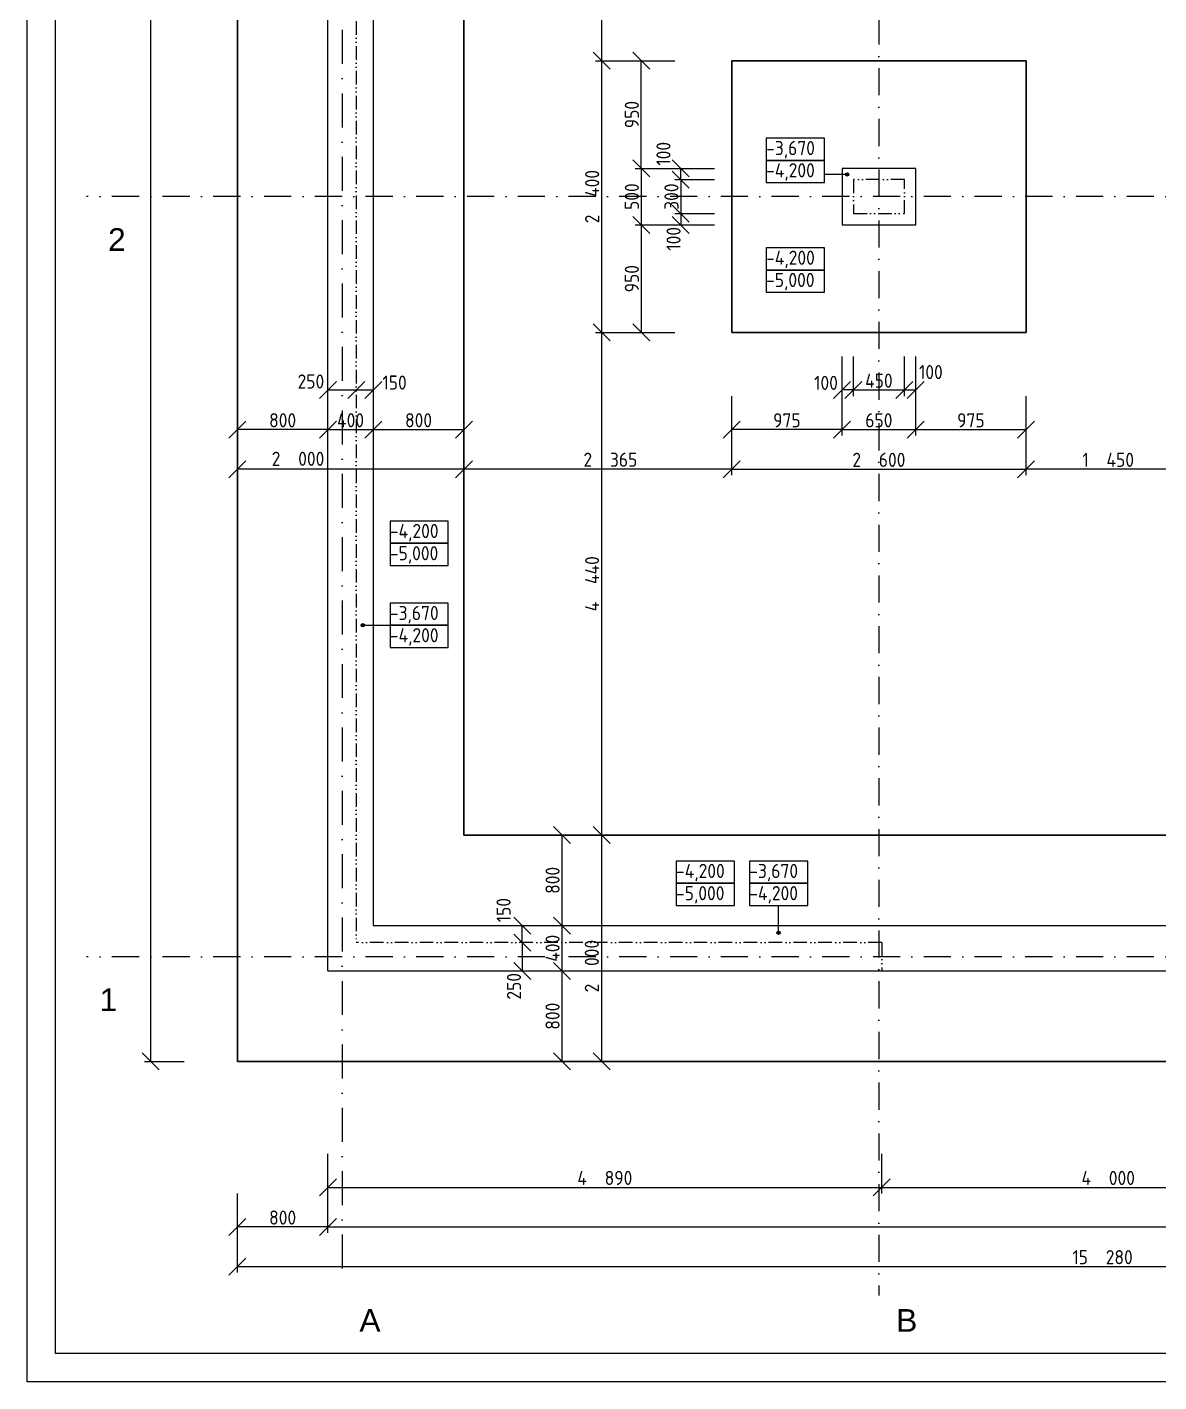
# Model space of a CAD drawing. Extents: x 4511820 to 5180432, y -1526536 to -944957.
# Drawn here: x 4977915 to 4987908, y -1502899 to -1490930 of the extents above; entities that cross this region are included whole.
import ezdxf

# ---------------------------------------------------------------- set-up
doc = ezdxf.new("R2010")
doc.units = 0
doc.header["$MEASUREMENT"] = 0
doc.linetypes.add('ACAD_ISO12W100', pattern=[22, 12, -3, 0.5, -3, 0.5, -3])
doc.linetypes.add('BODKOCIARKOVANA_3', pattern=[5.6, 3, -1.3, 0, -1.3])
doc.layers.get('0').update_dxf_attribs({"linetype": 'CONTINUOUS'})
doc.layers.get('Defpoints').update_dxf_attribs({"color": 61, "linetype": 'CONTINUOUS'})
for name, color, linetype in [('KÓTY', 4, 'CONTINUOUS'), ('MÚRY', 1, 'CONTINUOUS'), ('osi', 253, 'CONTINUOUS'), ('TENKÁ', 7, 'CONTINUOUS')]:
    doc.layers.add(name, color=color, linetype=linetype)
doc.styles.add('styl1', font='arial.ttf')
doc.styles.add('STYLE1', font='isocp.shx')
doc.dimstyles.new('STANDARD-50', dxfattribs={"dimtxt": 125, "dimasz": 150, "dimexe": 10, "dimexo": 200, "dimgap": 20, "dimtad": 1, "dimdsep": 46, "dimlunit": 6, "dimtxsty": 'STYLE1', "dimblk1": 'OBLIQUE', "dimblk2": 'OBLIQUE', "dimsah": 1, "dimcen": 2.5, "dimse1": 1, "dimse2": 1, "dimadec": 0, "dimazin": 0, "dimtfac": 1, "dimtmove": 1, "dimatfit": 3, "dimldrblk": 'OBLIQUE', "dimfxl": 1, "dimtolj": 1, "dimtzin": 0, "dimarcsym": 0})

# ---------------------------------------------------------------- blocks, each defined once
blk = doc.blocks.new('_OBLIQUE')
at = {"color": 0, "linetype": 'ByBlock'}
blk.add_line((-0.5, -0.5), (0.5, 0.5), dxfattribs=at)
blk = doc.blocks.new('*D42827')
at = {"layer": 'Defpoints', "color": 0}
for p in [(4981356, -1466458), (4979005, -1500068), (4980556, -1500068)]:
    blk.add_point(p, dxfattribs=at)
at = {"layer": 'KÓTY', "color": 0, "lineweight": -2}
blk.add_line((4979005, -1466458), (4979005, -1500068), dxfattribs=at)
at = {"layer": 'KÓTY', "color": 0, "linetype": 'ByBlock', "lineweight": -2, "xscale": 150, "yscale": 150, "zscale": 150}
for p, rotation in [((4979005, -1466458), 90), ((4979005, -1500068), 270)]:
    blk.add_blockref('_OBLIQUE', p, dxfattribs=dict(at, rotation=rotation))
at = {"layer": 'KÓTY', "color": 0, "insert": (4978922, -1483263), "char_height": 125, "attachment_point": 5, "rotation": 90, "style": 'STYLE1'}
blk.add_mtext('\\A1;33ﾠ610', dxfattribs=at)
blk = doc.blocks.new('*D42832')
at = {"layer": 'Defpoints', "color": 0}
for p in [(4979771, -1499718), (4980571, -1499718), (4979771, -1501529.5)]:
    blk.add_point(p, dxfattribs=at)
at = {"layer": 'KÓTY', "color": 0, "lineweight": -2}
blk.add_line((4980571, -1501529.5), (4979771, -1501529.5), dxfattribs=at)
at = {"layer": 'KÓTY', "color": 0, "linetype": 'ByBlock', "lineweight": -2, "xscale": 150, "yscale": 150, "zscale": 150, "rotation": 180}
blk.add_blockref('_OBLIQUE', (4979771, -1501529.5), dxfattribs=at)
at = {"layer": 'KÓTY', "color": 0, "linetype": 'ByBlock', "lineweight": -2, "xscale": 150, "yscale": 150, "zscale": 150}
blk.add_blockref('_OBLIQUE', (4980571, -1501529.5), dxfattribs=at)
at = {"layer": 'KÓTY', "color": 0, "insert": (4980171, -1501447), "char_height": 125, "attachment_point": 5, "style": 'STYLE1'}
blk.add_mtext('\\A1;800', dxfattribs=at)
blk = doc.blocks.new('*D42834')
at = {"layer": 'Defpoints', "color": 0}
for p in [(4979771, -1500418), (4995051, -1500418), (4995051, -1501880)]:
    blk.add_point(p, dxfattribs=at)
at = {"layer": 'KÓTY', "color": 0, "lineweight": -2}
blk.add_line((4979771, -1501880), (4995051, -1501880), dxfattribs=at)
at = {"layer": 'KÓTY', "color": 0, "linetype": 'ByBlock', "lineweight": -2, "xscale": 150, "yscale": 150, "zscale": 150, "rotation": 180}
blk.add_blockref('_OBLIQUE', (4979771, -1501880), dxfattribs=at)
at = {"layer": 'KÓTY', "color": 0, "linetype": 'ByBlock', "lineweight": -2, "xscale": 150, "yscale": 150, "zscale": 150}
blk.add_blockref('_OBLIQUE', (4995051, -1501880), dxfattribs=at)
at = {"layer": 'KÓTY', "color": 0, "insert": (4987411, -1501797), "char_height": 125, "attachment_point": 5, "style": 'STYLE1'}
blk.add_mtext('\\A1;15ﾠ280', dxfattribs=at)
blk = doc.blocks.new('*D42918')
at = {"layer": 'Defpoints', "color": 0}
for p in [(4984136, -1487018), (4982987, -1491228), (4984136, -1491228)]:
    blk.add_point(p, dxfattribs=at)
at = {"layer": 'KÓTY', "color": 0, "lineweight": -2}
blk.add_line((4982987, -1487018), (4982987, -1491228), dxfattribs=at)
at = {"layer": 'KÓTY', "color": 0, "linetype": 'ByBlock', "lineweight": -2, "xscale": 150, "yscale": 150, "zscale": 150}
for p, rotation in [((4982987, -1487018), 90), ((4982987, -1491228), 270)]:
    blk.add_blockref('_OBLIQUE', p, dxfattribs=dict(at, rotation=rotation))
at = {"layer": 'KÓTY', "color": 0, "insert": (4982904, -1489123), "char_height": 125, "attachment_point": 5, "rotation": 90, "style": 'STYLE1'}
blk.add_mtext('\\A1;4ﾠ210', dxfattribs=at)
blk = doc.blocks.new('*D42919')
at = {"layer": 'Defpoints', "color": 0}
for p in [(4984136, -1491228), (4982987, -1493628), (4984136, -1493628)]:
    blk.add_point(p, dxfattribs=at)
at = {"layer": 'KÓTY', "color": 0, "lineweight": -2}
blk.add_line((4982987, -1491228), (4982987, -1493628), dxfattribs=at)
at = {"layer": 'KÓTY', "color": 0, "linetype": 'ByBlock', "lineweight": -2, "xscale": 150, "yscale": 150, "zscale": 150}
for p, rotation in [((4982987, -1491228), 90), ((4982987, -1493628), 270)]:
    blk.add_blockref('_OBLIQUE', p, dxfattribs=dict(at, rotation=rotation))
at = {"layer": 'KÓTY', "color": 0, "insert": (4982904, -1492428), "char_height": 125, "attachment_point": 5, "rotation": 90, "style": 'STYLE1'}
blk.add_mtext('\\A1;2ﾠ400', dxfattribs=at)
blk = doc.blocks.new('*D42920')
at = {"layer": 'Defpoints', "color": 0}
for p in [(4984136, -1493628), (4982987, -1498068), (4984136, -1498068)]:
    blk.add_point(p, dxfattribs=at)
at = {"layer": 'KÓTY', "color": 0, "lineweight": -2}
blk.add_line((4982987, -1493628), (4982987, -1498068), dxfattribs=at)
at = {"layer": 'KÓTY', "color": 0, "linetype": 'ByBlock', "lineweight": -2, "xscale": 150, "yscale": 150, "zscale": 150}
for p, rotation in [((4982987, -1493628), 90), ((4982987, -1498068), 270)]:
    blk.add_blockref('_OBLIQUE', p, dxfattribs=dict(at, rotation=rotation))
at = {"layer": 'KÓTY', "color": 0, "insert": (4982904, -1495848), "char_height": 125, "attachment_point": 5, "rotation": 90, "style": 'STYLE1'}
blk.add_mtext('\\A1;4ﾠ440', dxfattribs=at)
blk = doc.blocks.new('*D42927')
at = {"layer": 'Defpoints', "color": 0}
for p in [(4983337, -1491228), (4985111, -1491228), (4985111, -1492178)]:
    blk.add_point(p, dxfattribs=at)
at = {"layer": 'KÓTY', "color": 0, "lineweight": -2}
blk.add_line((4983337, -1492178), (4983337, -1491228), dxfattribs=at)
at = {"layer": 'KÓTY', "color": 0, "linetype": 'ByBlock', "lineweight": -2, "xscale": 150, "yscale": 150, "zscale": 150}
for p, rotation in [((4983337, -1491228), 90), ((4983337, -1492178), 270)]:
    blk.add_blockref('_OBLIQUE', p, dxfattribs=dict(at, rotation=rotation))
at = {"layer": 'KÓTY', "color": 0, "insert": (4983254.5, -1491703), "char_height": 125, "attachment_point": 5, "rotation": 90, "style": 'STYLE1'}
blk.add_mtext('\\A1;950', dxfattribs=at)
blk = doc.blocks.new('*D42928')
at = {"layer": 'Defpoints', "color": 0}
for p in [(4985111, -1492178), (4983337, -1492678), (4985111, -1492678)]:
    blk.add_point(p, dxfattribs=at)
at = {"layer": 'KÓTY', "color": 0, "lineweight": -2}
blk.add_line((4983337, -1492178), (4983337, -1492678), dxfattribs=at)
at = {"layer": 'KÓTY', "color": 0, "linetype": 'ByBlock', "lineweight": -2, "xscale": 150, "yscale": 150, "zscale": 150}
for p, rotation in [((4983337, -1492178), 90), ((4983337, -1492678), 270)]:
    blk.add_blockref('_OBLIQUE', p, dxfattribs=dict(at, rotation=rotation))
at = {"layer": 'KÓTY', "color": 0, "insert": (4983254.5, -1492428), "char_height": 125, "attachment_point": 5, "rotation": 90, "style": 'STYLE1'}
blk.add_mtext('\\A1;500', dxfattribs=at)
blk = doc.blocks.new('*D42929')
at = {"layer": 'Defpoints', "color": 0}
for p in [(4985111, -1492678), (4983337, -1493628), (4985111, -1493628)]:
    blk.add_point(p, dxfattribs=at)
at = {"layer": 'KÓTY', "color": 0, "lineweight": -2}
blk.add_line((4983337, -1492678), (4983337, -1493628), dxfattribs=at)
at = {"layer": 'KÓTY', "color": 0, "linetype": 'ByBlock', "lineweight": -2, "xscale": 150, "yscale": 150, "zscale": 150}
for p, rotation in [((4983337, -1492678), 90), ((4983337, -1493628), 270)]:
    blk.add_blockref('_OBLIQUE', p, dxfattribs=dict(at, rotation=rotation))
at = {"layer": 'KÓTY', "color": 0, "insert": (4983254.5, -1493153), "char_height": 125, "attachment_point": 5, "rotation": 90, "style": 'STYLE1'}
blk.add_mtext('\\A1;950', dxfattribs=at)
blk = doc.blocks.new('*D42930')
at = {"layer": 'Defpoints', "color": 0}
for p in [(4985661, -1492278), (4983687, -1492578), (4985661, -1492578)]:
    blk.add_point(p, dxfattribs=at)
at = {"layer": 'KÓTY', "color": 0, "lineweight": -2}
blk.add_line((4983687, -1492278), (4983687, -1492578), dxfattribs=at)
at = {"layer": 'KÓTY', "color": 0, "linetype": 'ByBlock', "lineweight": -2, "xscale": 150, "yscale": 150, "zscale": 150}
for p, rotation in [((4983687, -1492278), 90), ((4983687, -1492578), 270)]:
    blk.add_blockref('_OBLIQUE', p, dxfattribs=dict(at, rotation=rotation))
at = {"layer": 'KÓTY', "color": 0, "insert": (4983604.5, -1492428), "char_height": 125, "attachment_point": 5, "rotation": 90, "style": 'STYLE1'}
blk.add_mtext('\\A1;300', dxfattribs=at)
blk = doc.blocks.new('*D42931')
at = {"layer": 'Defpoints', "color": 0}
for p in [(4983687, -1492178), (4985211, -1492178), (4985211, -1492278)]:
    blk.add_point(p, dxfattribs=at)
at = {"layer": 'KÓTY', "color": 0, "lineweight": -2}
blk.add_line((4983687, -1492278), (4983687, -1492178), dxfattribs=at)
at = {"layer": 'KÓTY', "color": 0, "linetype": 'ByBlock', "lineweight": -2, "xscale": 150, "yscale": 150, "zscale": 150}
for p, rotation in [((4983687, -1492178), 90), ((4983687, -1492278), 270)]:
    blk.add_blockref('_OBLIQUE', p, dxfattribs=dict(at, rotation=rotation))
at = {"layer": 'KÓTY', "color": 0, "insert": (4983533.5, -1492049.5), "char_height": 125, "attachment_point": 5, "rotation": 90, "style": 'STYLE1'}
blk.add_mtext('\\A1;100', dxfattribs=at)
blk = doc.blocks.new('*D42932')
at = {"layer": 'Defpoints', "color": 0}
for p in [(4985211, -1492578), (4983687, -1492678), (4985211, -1492678)]:
    blk.add_point(p, dxfattribs=at)
at = {"layer": 'KÓTY', "color": 0, "lineweight": -2}
blk.add_line((4983687, -1492578), (4983687, -1492678), dxfattribs=at)
at = {"layer": 'KÓTY', "color": 0, "linetype": 'ByBlock', "lineweight": -2, "xscale": 150, "yscale": 150, "zscale": 150}
for p, rotation in [((4983687, -1492578), 90), ((4983687, -1492678), 270)]:
    blk.add_blockref('_OBLIQUE', p, dxfattribs=dict(at, rotation=rotation))
at = {"layer": 'KÓTY', "color": 0, "insert": (4983623, -1492800.5), "char_height": 125, "attachment_point": 5, "rotation": 90, "style": 'STYLE1'}
blk.add_mtext('\\A1;100', dxfattribs=at)
blk = doc.blocks.new('*D42933')
at = {"layer": 'Defpoints', "color": 0}
for p in [(4981771, -1498068), (4981771, -1500068), (4982987, -1500068)]:
    blk.add_point(p, dxfattribs=at)
at = {"layer": 'KÓTY', "color": 0, "lineweight": -2}
blk.add_line((4982987, -1498068), (4982987, -1500068), dxfattribs=at)
at = {"layer": 'KÓTY', "color": 0, "linetype": 'ByBlock', "lineweight": -2, "xscale": 150, "yscale": 150, "zscale": 150}
for p, rotation in [((4982987, -1498068), 90), ((4982987, -1500068), 270)]:
    blk.add_blockref('_OBLIQUE', p, dxfattribs=dict(at, rotation=rotation))
at = {"layer": 'KÓTY', "color": 0, "insert": (4982901, -1499226), "char_height": 125, "attachment_point": 5, "rotation": 90, "style": 'STYLE1'}
blk.add_mtext('\\A1;2ﾠ000', dxfattribs=at)
blk = doc.blocks.new('*D42935')
at = {"layer": 'Defpoints', "color": 0}
for p in [(4982987, -1498868), (4982637, -1499268), (4982987, -1499268)]:
    blk.add_point(p, dxfattribs=at)
at = {"layer": 'KÓTY', "color": 0, "lineweight": -2}
blk.add_line((4982637, -1498868), (4982637, -1499268), dxfattribs=at)
at = {"layer": 'KÓTY', "color": 0, "linetype": 'ByBlock', "lineweight": -2, "xscale": 150, "yscale": 150, "zscale": 150}
for p, rotation in [((4982637, -1498868), 90), ((4982637, -1499268), 270)]:
    blk.add_blockref('_OBLIQUE', p, dxfattribs=dict(at, rotation=rotation))
at = {"layer": 'KÓTY', "color": 0, "insert": (4982554.5, -1499068), "char_height": 125, "attachment_point": 5, "rotation": 90, "style": 'STYLE1'}
blk.add_mtext('\\A1;400', dxfattribs=at)
blk = doc.blocks.new('*D42937')
at = {"layer": 'Defpoints', "color": 0}
for p in [(4982617, -1499018), (4982287, -1499268), (4982617, -1499268)]:
    blk.add_point(p, dxfattribs=at)
at = {"layer": 'KÓTY', "color": 0, "lineweight": -2}
blk.add_line((4982287, -1499018), (4982287, -1499268), dxfattribs=at)
at = {"layer": 'KÓTY', "color": 0, "linetype": 'ByBlock', "lineweight": -2, "xscale": 150, "yscale": 150, "zscale": 150}
for p, rotation in [((4982287, -1499018), 90), ((4982287, -1499268), 270)]:
    blk.add_blockref('_OBLIQUE', p, dxfattribs=dict(at, rotation=rotation))
at = {"layer": 'KÓTY', "color": 0, "insert": (4982213.5, -1499404), "char_height": 125, "attachment_point": 5, "rotation": 90, "style": 'STYLE1'}
blk.add_mtext('\\A1;250', dxfattribs=at)
blk = doc.blocks.new('*D42938')
at = {"layer": 'Defpoints', "color": 0}
for p in [(4982287, -1498868), (4982287, -1498868), (4982287, -1499018)]:
    blk.add_point(p, dxfattribs=at)
at = {"layer": 'KÓTY', "color": 0, "lineweight": -2}
blk.add_line((4982287, -1499018), (4982287, -1498868), dxfattribs=at)
at = {"layer": 'KÓTY', "color": 0, "linetype": 'ByBlock', "lineweight": -2, "xscale": 150, "yscale": 150, "zscale": 150}
for p, rotation in [((4982287, -1498868), 90), ((4982287, -1499018), 270)]:
    blk.add_blockref('_OBLIQUE', p, dxfattribs=dict(at, rotation=rotation))
at = {"layer": 'KÓTY', "color": 0, "insert": (4982122, -1498731), "char_height": 125, "attachment_point": 5, "rotation": 90, "style": 'STYLE1'}
blk.add_mtext('\\A1;150', dxfattribs=at)
blk = doc.blocks.new('*D42939')
at = {"layer": 'Defpoints', "color": 0}
for p in [(4982987, -1498068), (4982637, -1498868), (4982987, -1498868)]:
    blk.add_point(p, dxfattribs=at)
at = {"layer": 'KÓTY', "color": 0, "lineweight": -2}
blk.add_line((4982637, -1498068), (4982637, -1498868), dxfattribs=at)
at = {"layer": 'KÓTY', "color": 0, "linetype": 'ByBlock', "lineweight": -2, "xscale": 150, "yscale": 150, "zscale": 150}
for p, rotation in [((4982637, -1498068), 90), ((4982637, -1498868), 270)]:
    blk.add_blockref('_OBLIQUE', p, dxfattribs=dict(at, rotation=rotation))
at = {"layer": 'KÓTY', "color": 0, "insert": (4982554.5, -1498468), "char_height": 125, "attachment_point": 5, "rotation": 90, "style": 'STYLE1'}
blk.add_mtext('\\A1;800', dxfattribs=at)
blk = doc.blocks.new('*D42940')
at = {"layer": 'Defpoints', "color": 0}
for p in [(4982637, -1499268), (4982637, -1500068), (4982637, -1500068)]:
    blk.add_point(p, dxfattribs=at)
at = {"layer": 'KÓTY', "color": 0, "lineweight": -2}
blk.add_line((4982637, -1499268), (4982637, -1500068), dxfattribs=at)
at = {"layer": 'KÓTY', "color": 0, "linetype": 'ByBlock', "lineweight": -2, "xscale": 150, "yscale": 150, "zscale": 150}
for p, rotation in [((4982637, -1499268), 90), ((4982637, -1500068), 270)]:
    blk.add_blockref('_OBLIQUE', p, dxfattribs=dict(at, rotation=rotation))
at = {"layer": 'KÓTY', "color": 0, "insert": (4982554.5, -1499668), "char_height": 125, "attachment_point": 5, "rotation": 90, "style": 'STYLE1'}
blk.add_mtext('\\A1;800', dxfattribs=at)
blk = doc.blocks.new('*D42969')
at = {"layer": 'Defpoints', "color": 0}
for p in [(4984136, -1492621.5), (4985111, -1492621.5), (4984136, -1494486)]:
    blk.add_point(p, dxfattribs=at)
at = {"layer": 'KÓTY', "color": 0, "lineweight": -2}
blk.add_line((4985111, -1494486), (4984136, -1494486), dxfattribs=at)
at = {"layer": 'KÓTY', "color": 0, "linetype": 'ByBlock', "lineweight": -2, "xscale": 150, "yscale": 150, "zscale": 150, "rotation": 180}
blk.add_blockref('_OBLIQUE', (4984136, -1494486), dxfattribs=at)
at = {"layer": 'KÓTY', "color": 0, "linetype": 'ByBlock', "lineweight": -2, "xscale": 150, "yscale": 150, "zscale": 150}
blk.add_blockref('_OBLIQUE', (4985111, -1494486), dxfattribs=at)
at = {"layer": 'KÓTY', "color": 0, "insert": (4984623.5, -1494403.5), "char_height": 125, "attachment_point": 5, "style": 'STYLE1'}
blk.add_mtext('\\A1;975', dxfattribs=at)
blk = doc.blocks.new('*D42970')
at = {"layer": 'Defpoints', "color": 0}
for p in [(4985211, -1492521.5), (4985661, -1492521.5), (4985661, -1494136)]:
    blk.add_point(p, dxfattribs=at)
at = {"layer": 'KÓTY', "color": 0, "lineweight": -2}
blk.add_line((4985211, -1494136), (4985661, -1494136), dxfattribs=at)
at = {"layer": 'KÓTY', "color": 0, "linetype": 'ByBlock', "lineweight": -2, "xscale": 150, "yscale": 150, "zscale": 150, "rotation": 180}
blk.add_blockref('_OBLIQUE', (4985211, -1494136), dxfattribs=at)
at = {"layer": 'KÓTY', "color": 0, "linetype": 'ByBlock', "lineweight": -2, "xscale": 150, "yscale": 150, "zscale": 150}
blk.add_blockref('_OBLIQUE', (4985661, -1494136), dxfattribs=at)
at = {"layer": 'KÓTY', "color": 0, "insert": (4985436, -1494053.5), "char_height": 125, "attachment_point": 5, "style": 'STYLE1'}
blk.add_mtext('\\A1;450', dxfattribs=at)
blk = doc.blocks.new('*D42971')
at = {"layer": 'Defpoints', "color": 0}
for p in [(4985111, -1492621.5), (4985761, -1492621.5), (4985761, -1494486)]:
    blk.add_point(p, dxfattribs=at)
at = {"layer": 'KÓTY', "color": 0, "lineweight": -2}
blk.add_line((4985111, -1494486), (4985761, -1494486), dxfattribs=at)
at = {"layer": 'KÓTY', "color": 0, "linetype": 'ByBlock', "lineweight": -2, "xscale": 150, "yscale": 150, "zscale": 150, "rotation": 180}
blk.add_blockref('_OBLIQUE', (4985111, -1494486), dxfattribs=at)
at = {"layer": 'KÓTY', "color": 0, "linetype": 'ByBlock', "lineweight": -2, "xscale": 150, "yscale": 150, "zscale": 150}
blk.add_blockref('_OBLIQUE', (4985761, -1494486), dxfattribs=at)
at = {"layer": 'KÓTY', "color": 0, "insert": (4985436, -1494403.5), "char_height": 125, "attachment_point": 5, "style": 'STYLE1'}
blk.add_mtext('\\A1;650', dxfattribs=at)
blk = doc.blocks.new('*D42972')
at = {"layer": 'Defpoints', "color": 0}
for p in [(4985761, -1492621.5), (4986736, -1492621.5), (4986736, -1494486)]:
    blk.add_point(p, dxfattribs=at)
at = {"layer": 'KÓTY', "color": 0, "lineweight": -2}
blk.add_line((4985761, -1494486), (4986736, -1494486), dxfattribs=at)
at = {"layer": 'KÓTY', "color": 0, "linetype": 'ByBlock', "lineweight": -2, "xscale": 150, "yscale": 150, "zscale": 150, "rotation": 180}
blk.add_blockref('_OBLIQUE', (4985761, -1494486), dxfattribs=at)
at = {"layer": 'KÓTY', "color": 0, "linetype": 'ByBlock', "lineweight": -2, "xscale": 150, "yscale": 150, "zscale": 150}
blk.add_blockref('_OBLIQUE', (4986736, -1494486), dxfattribs=at)
at = {"layer": 'KÓTY', "color": 0, "insert": (4986248.5, -1494403.5), "char_height": 125, "attachment_point": 5, "style": 'STYLE1'}
blk.add_mtext('\\A1;975', dxfattribs=at)
blk = doc.blocks.new('*D42973')
at = {"layer": 'Defpoints', "color": 0}
for p in [(4985661, -1492521.5), (4985761, -1492521.5), (4985761, -1494136)]:
    blk.add_point(p, dxfattribs=at)
at = {"layer": 'KÓTY', "color": 0, "lineweight": -2}
blk.add_line((4985661, -1494136), (4985761, -1494136), dxfattribs=at)
at = {"layer": 'KÓTY', "color": 0, "linetype": 'ByBlock', "lineweight": -2, "xscale": 150, "yscale": 150, "zscale": 150, "rotation": 180}
blk.add_blockref('_OBLIQUE', (4985661, -1494136), dxfattribs=at)
at = {"layer": 'KÓTY', "color": 0, "linetype": 'ByBlock', "lineweight": -2, "xscale": 150, "yscale": 150, "zscale": 150}
blk.add_blockref('_OBLIQUE', (4985761, -1494136), dxfattribs=at)
at = {"layer": 'KÓTY', "color": 0, "insert": (4985895, -1493978), "char_height": 125, "attachment_point": 5, "style": 'STYLE1'}
blk.add_mtext('\\A1;100', dxfattribs=at)
blk = doc.blocks.new('*D42974')
at = {"layer": 'Defpoints', "color": 0}
for p in [(4985111, -1492521.5), (4985211, -1492521.5), (4985111, -1494136)]:
    blk.add_point(p, dxfattribs=at)
at = {"layer": 'KÓTY', "color": 0, "lineweight": -2}
blk.add_line((4985211, -1494136), (4985111, -1494136), dxfattribs=at)
at = {"layer": 'KÓTY', "color": 0, "linetype": 'ByBlock', "lineweight": -2, "xscale": 150, "yscale": 150, "zscale": 150, "rotation": 180}
blk.add_blockref('_OBLIQUE', (4985111, -1494136), dxfattribs=at)
at = {"layer": 'KÓTY', "color": 0, "linetype": 'ByBlock', "lineweight": -2, "xscale": 150, "yscale": 150, "zscale": 150}
blk.add_blockref('_OBLIQUE', (4985211, -1494136), dxfattribs=at)
at = {"layer": 'KÓTY', "color": 0, "insert": (4984969, -1494073), "char_height": 125, "attachment_point": 5, "style": 'STYLE1'}
blk.add_mtext('\\A1;100', dxfattribs=at)
blk = doc.blocks.new('*D42975')
at = {"layer": 'Defpoints', "color": 0}
for p in [(4984136, -1493471), (4986736, -1493471), (4986736, -1494836)]:
    blk.add_point(p, dxfattribs=at)
at = {"layer": 'KÓTY', "color": 0, "lineweight": -2}
blk.add_line((4984136, -1494836), (4986736, -1494836), dxfattribs=at)
at = {"layer": 'KÓTY', "color": 0, "linetype": 'ByBlock', "lineweight": -2, "xscale": 150, "yscale": 150, "zscale": 150, "rotation": 180}
blk.add_blockref('_OBLIQUE', (4984136, -1494836), dxfattribs=at)
at = {"layer": 'KÓTY', "color": 0, "linetype": 'ByBlock', "lineweight": -2, "xscale": 150, "yscale": 150, "zscale": 150}
blk.add_blockref('_OBLIQUE', (4986736, -1494836), dxfattribs=at)
at = {"layer": 'KÓTY', "color": 0, "insert": (4985436, -1494753), "char_height": 125, "attachment_point": 5, "style": 'STYLE1'}
blk.add_mtext('\\A1;2ﾠ600', dxfattribs=at)
blk = doc.blocks.new('*D42976')
at = {"layer": 'Defpoints', "color": 0}
for p in [(4981771, -1493628), (4984136, -1493628), (4981771, -1494836)]:
    blk.add_point(p, dxfattribs=at)
at = {"layer": 'KÓTY', "color": 0, "lineweight": -2}
blk.add_line((4984136, -1494836), (4981771, -1494836), dxfattribs=at)
at = {"layer": 'KÓTY', "color": 0, "linetype": 'ByBlock', "lineweight": -2, "xscale": 150, "yscale": 150, "zscale": 150, "rotation": 180}
blk.add_blockref('_OBLIQUE', (4981771, -1494836), dxfattribs=at)
at = {"layer": 'KÓTY', "color": 0, "linetype": 'ByBlock', "lineweight": -2, "xscale": 150, "yscale": 150, "zscale": 150}
blk.add_blockref('_OBLIQUE', (4984136, -1494836), dxfattribs=at)
at = {"layer": 'KÓTY', "color": 0, "insert": (4983065, -1494752), "char_height": 125, "attachment_point": 5, "style": 'STYLE1'}
blk.add_mtext('\\A1;2ﾠ365', dxfattribs=at)
blk = doc.blocks.new('*D42986')
at = {"layer": 'Defpoints', "color": 0}
for p in [(4986736, -1493528), (4988186, -1493528), (4986736, -1494836)]:
    blk.add_point(p, dxfattribs=at)
at = {"layer": 'KÓTY', "color": 0, "lineweight": -2}
blk.add_line((4988186, -1494836), (4986736, -1494836), dxfattribs=at)
at = {"layer": 'KÓTY', "color": 0, "linetype": 'ByBlock', "lineweight": -2, "xscale": 150, "yscale": 150, "zscale": 150, "rotation": 180}
blk.add_blockref('_OBLIQUE', (4986736, -1494836), dxfattribs=at)
at = {"layer": 'KÓTY', "color": 0, "linetype": 'ByBlock', "lineweight": -2, "xscale": 150, "yscale": 150, "zscale": 150}
blk.add_blockref('_OBLIQUE', (4988186, -1494836), dxfattribs=at)
at = {"layer": 'KÓTY', "color": 0, "insert": (4987461, -1494753), "char_height": 125, "attachment_point": 5, "style": 'STYLE1'}
blk.add_mtext('\\A1;1ﾠ450', dxfattribs=at)
blk = doc.blocks.new('*D42987')
at = {"layer": 'Defpoints', "color": 0}
for p in [(4979771, -1492271), (4981771, -1492271), (4979771, -1494836)]:
    blk.add_point(p, dxfattribs=at)
at = {"layer": 'KÓTY', "color": 0, "lineweight": -2}
blk.add_line((4981771, -1494836), (4979771, -1494836), dxfattribs=at)
at = {"layer": 'KÓTY', "color": 0, "linetype": 'ByBlock', "lineweight": -2, "xscale": 150, "yscale": 150, "zscale": 150, "rotation": 180}
blk.add_blockref('_OBLIQUE', (4979771, -1494836), dxfattribs=at)
at = {"layer": 'KÓTY', "color": 0, "linetype": 'ByBlock', "lineweight": -2, "xscale": 150, "yscale": 150, "zscale": 150}
blk.add_blockref('_OBLIQUE', (4981771, -1494836), dxfattribs=at)
at = {"layer": 'KÓTY', "color": 0, "insert": (4980307, -1494744), "char_height": 125, "attachment_point": 5, "style": 'STYLE1'}
blk.add_mtext('\\A1;2ﾠ000', dxfattribs=at)
blk = doc.blocks.new('*D42988')
at = {"layer": 'Defpoints', "color": 0}
for p in [(4980971, -1494486), (4980571, -1494836), (4980971, -1494836)]:
    blk.add_point(p, dxfattribs=at)
at = {"layer": 'KÓTY', "color": 0, "lineweight": -2}
blk.add_line((4980571, -1494486), (4980971, -1494486), dxfattribs=at)
at = {"layer": 'KÓTY', "color": 0, "linetype": 'ByBlock', "lineweight": -2, "xscale": 150, "yscale": 150, "zscale": 150, "rotation": 180}
blk.add_blockref('_OBLIQUE', (4980571, -1494486), dxfattribs=at)
at = {"layer": 'KÓTY', "color": 0, "linetype": 'ByBlock', "lineweight": -2, "xscale": 150, "yscale": 150, "zscale": 150}
blk.add_blockref('_OBLIQUE', (4980971, -1494486), dxfattribs=at)
at = {"layer": 'KÓTY', "color": 0, "insert": (4980771, -1494403.5), "char_height": 125, "attachment_point": 5, "style": 'STYLE1'}
blk.add_mtext('\\A1;400', dxfattribs=at)
blk = doc.blocks.new('*D42989')
at = {"layer": 'Defpoints', "color": 0}
for p in [(4980971, -1494486), (4981771, -1494486), (4981771, -1494486)]:
    blk.add_point(p, dxfattribs=at)
at = {"layer": 'KÓTY', "color": 0, "lineweight": -2}
blk.add_line((4980971, -1494486), (4981771, -1494486), dxfattribs=at)
at = {"layer": 'KÓTY', "color": 0, "linetype": 'ByBlock', "lineweight": -2, "xscale": 150, "yscale": 150, "zscale": 150, "rotation": 180}
blk.add_blockref('_OBLIQUE', (4980971, -1494486), dxfattribs=at)
at = {"layer": 'KÓTY', "color": 0, "linetype": 'ByBlock', "lineweight": -2, "xscale": 150, "yscale": 150, "zscale": 150}
blk.add_blockref('_OBLIQUE', (4981771, -1494486), dxfattribs=at)
at = {"layer": 'KÓTY', "color": 0, "insert": (4981371, -1494403.5), "char_height": 125, "attachment_point": 5, "style": 'STYLE1'}
blk.add_mtext('\\A1;800', dxfattribs=at)
blk = doc.blocks.new('*D42990')
at = {"layer": 'Defpoints', "color": 0}
for p in [(4979771, -1494486), (4979771, -1494486), (4980571, -1494486)]:
    blk.add_point(p, dxfattribs=at)
at = {"layer": 'KÓTY', "color": 0, "lineweight": -2}
blk.add_line((4980571, -1494486), (4979771, -1494486), dxfattribs=at)
at = {"layer": 'KÓTY', "color": 0, "linetype": 'ByBlock', "lineweight": -2, "xscale": 150, "yscale": 150, "zscale": 150, "rotation": 180}
blk.add_blockref('_OBLIQUE', (4979771, -1494486), dxfattribs=at)
at = {"layer": 'KÓTY', "color": 0, "linetype": 'ByBlock', "lineweight": -2, "xscale": 150, "yscale": 150, "zscale": 150}
blk.add_blockref('_OBLIQUE', (4980571, -1494486), dxfattribs=at)
at = {"layer": 'KÓTY', "color": 0, "insert": (4980171, -1494403.5), "char_height": 125, "attachment_point": 5, "style": 'STYLE1'}
blk.add_mtext('\\A1;800', dxfattribs=at)
blk = doc.blocks.new('*D42991')
at = {"layer": 'Defpoints', "color": 0}
for p in [(4980821, -1494136), (4980571, -1494486), (4980821, -1494486)]:
    blk.add_point(p, dxfattribs=at)
at = {"layer": 'KÓTY', "color": 0, "lineweight": -2}
blk.add_line((4980571, -1494136), (4980821, -1494136), dxfattribs=at)
at = {"layer": 'KÓTY', "color": 0, "linetype": 'ByBlock', "lineweight": -2, "xscale": 150, "yscale": 150, "zscale": 150, "rotation": 180}
blk.add_blockref('_OBLIQUE', (4980571, -1494136), dxfattribs=at)
at = {"layer": 'KÓTY', "color": 0, "linetype": 'ByBlock', "lineweight": -2, "xscale": 150, "yscale": 150, "zscale": 150}
blk.add_blockref('_OBLIQUE', (4980821, -1494136), dxfattribs=at)
at = {"layer": 'KÓTY', "color": 0, "insert": (4980420.5, -1494061), "char_height": 125, "attachment_point": 5, "style": 'STYLE1'}
blk.add_mtext('\\A1;250', dxfattribs=at)
blk = doc.blocks.new('*D42992')
at = {"layer": 'Defpoints', "color": 0}
for p in [(4980821, -1494136), (4980971, -1494136), (4980971, -1494136)]:
    blk.add_point(p, dxfattribs=at)
at = {"layer": 'KÓTY', "color": 0, "lineweight": -2}
blk.add_line((4980821, -1494136), (4980971, -1494136), dxfattribs=at)
at = {"layer": 'KÓTY', "color": 0, "linetype": 'ByBlock', "lineweight": -2, "xscale": 150, "yscale": 150, "zscale": 150, "rotation": 180}
blk.add_blockref('_OBLIQUE', (4980821, -1494136), dxfattribs=at)
at = {"layer": 'KÓTY', "color": 0, "linetype": 'ByBlock', "lineweight": -2, "xscale": 150, "yscale": 150, "zscale": 150}
blk.add_blockref('_OBLIQUE', (4980971, -1494136), dxfattribs=at)
at = {"layer": 'KÓTY', "color": 0, "insert": (4981159, -1494070.5), "char_height": 125, "attachment_point": 5, "style": 'STYLE1'}
blk.add_mtext('\\A1;150', dxfattribs=at)
blk = doc.blocks.new('*D42999')
at = {"layer": 'Defpoints', "color": 0}
for p in [(4980571, -1499268), (4985461, -1499268), (4985461, -1501180)]:
    blk.add_point(p, dxfattribs=at)
at = {"layer": 'KÓTY', "color": 0, "lineweight": -2}
blk.add_line((4980571, -1501180), (4985461, -1501180), dxfattribs=at)
at = {"layer": 'KÓTY', "color": 0, "linetype": 'ByBlock', "lineweight": -2, "xscale": 150, "yscale": 150, "zscale": 150, "rotation": 180}
blk.add_blockref('_OBLIQUE', (4980571, -1501180), dxfattribs=at)
at = {"layer": 'KÓTY', "color": 0, "linetype": 'ByBlock', "lineweight": -2, "xscale": 150, "yscale": 150, "zscale": 150}
blk.add_blockref('_OBLIQUE', (4985461, -1501180), dxfattribs=at)
at = {"layer": 'KÓTY', "color": 0, "insert": (4983016, -1501097), "char_height": 125, "attachment_point": 5, "style": 'STYLE1'}
blk.add_mtext('\\A1;4ﾠ890', dxfattribs=at)
blk = doc.blocks.new('*D43000')
at = {"layer": 'Defpoints', "color": 0}
for p in [(4985461, -1499268), (4989461, -1499268), (4989461, -1501180)]:
    blk.add_point(p, dxfattribs=at)
at = {"layer": 'KÓTY', "color": 0, "lineweight": -2}
blk.add_line((4985461, -1501180), (4989461, -1501180), dxfattribs=at)
at = {"layer": 'KÓTY', "color": 0, "linetype": 'ByBlock', "lineweight": -2, "xscale": 150, "yscale": 150, "zscale": 150, "rotation": 180}
blk.add_blockref('_OBLIQUE', (4985461, -1501180), dxfattribs=at)
at = {"layer": 'KÓTY', "color": 0, "linetype": 'ByBlock', "lineweight": -2, "xscale": 150, "yscale": 150, "zscale": 150}
blk.add_blockref('_OBLIQUE', (4989461, -1501180), dxfattribs=at)
at = {"layer": 'KÓTY', "color": 0, "insert": (4987461, -1501097), "char_height": 125, "attachment_point": 5, "style": 'STYLE1'}
blk.add_mtext('\\A1;4ﾠ000', dxfattribs=at)
blk = doc.blocks.new('*D43572')
at = {"layer": 'Defpoints', "color": 0}
for p in [(4980571, -1498918), (5000461, -1498918), (5000461, -1501530)]:
    blk.add_point(p, dxfattribs=at)
at = {"layer": 'KÓTY', "color": 0, "lineweight": -2}
blk.add_line((4980571, -1501530), (5000461, -1501530), dxfattribs=at)
at = {"layer": 'KÓTY', "color": 0, "linetype": 'ByBlock', "lineweight": -2, "xscale": 150, "yscale": 150, "zscale": 150, "rotation": 180}
blk.add_blockref('_OBLIQUE', (4980571, -1501530), dxfattribs=at)
at = {"layer": 'KÓTY', "color": 0, "linetype": 'ByBlock', "lineweight": -2, "xscale": 150, "yscale": 150, "zscale": 150}
blk.add_blockref('_OBLIQUE', (5000461, -1501530), dxfattribs=at)
at = {"layer": 'KÓTY', "color": 0, "insert": (4990516, -1501447), "char_height": 125, "attachment_point": 5, "style": 'STYLE1'}
blk.add_mtext('\\A1;19ﾠ890', dxfattribs=at)

msp = doc.modelspace()

# ---------------------------------------------------------------- hatches: boundary and pattern name
at = {"layer": 'KÓTY', "ltscale": 0.25}
for points in [[(4985140.5, -1492232, 1), (4985170.5, -1492232, 1)], [(4980878, -1496229.75, -1), (4980878, -1496199.75, -1)], [(4984565.25, -1498931, -1), (4984535.25, -1498931, -1)]]:
    msp.add_hatch(color=256, dxfattribs=at).paths.add_polyline_path(points)

# ---------------------------------------------------------------- linework, layer by layer
at = {"layer": 'KÓTY'}
for p, q in [((4982933.597, -1491228), (4983283.597, -1491228)), ((4983283.597, -1491228), (4983633.597, -1491228)), ((4983283.597, -1492178), (4983633.597, -1492178)), ((4983633.597, -1492178), (4983983.597, -1492178)), ((4983633.597, -1492278), (4983983.597, -1492278)), ((4985155.5, -1492232), (4984956.316, -1492232)), ((4983633.597, -1492578), (4983983.597, -1492578)), ((4983283.597, -1492678), (4983633.597, -1492678)), ((4983633.597, -1492678), (4983983.597, -1492678)), ((4982933.597, -1493628), (4983283.597, -1493628)), ((4983283.597, -1493628), (4983633.597, -1493628)), ((4985111, -1494189.403), (4985111, -1493839.403)), ((4985211, -1494189.403), (4985211, -1493839.403)), ((4985661, -1494189.403), (4985661, -1493839.403)), ((4985761, -1494189.403), (4985761, -1493839.403)), ((4984136, -1494539.403), (4984136, -1494189.403)), ((4985111, -1494539.403), (4985111, -1494189.403)), ((4985761, -1494539.403), (4985761, -1494189.403)), ((4986736, -1494539.403), (4986736, -1494189.403)), ((4984136, -1494889.403), (4984136, -1494539.403)), ((4986736, -1494889.403), (4986736, -1494539.403)), ((4980863, -1496214.75), (4981119.184, -1496214.75)), ((4984550.25, -1498946), (4984550.25, -1498689.816)), ((4978951.612, -1500068), (4979301.612, -1500068)), ((4980571, -1501232.903), (4980571, -1500882.903)), ((4985461, -1501232.903), (4985461, -1500882.903)), ((4979771, -1501582.903), (4979771, -1501232.903)), ((4980571, -1501582.903), (4980571, -1501232.903)), ((4979771, -1501932.903), (4979771, -1501582.903))]:
    msp.add_line(p, q, dxfattribs=at)
at = {"layer": 'KÓTY', "ltscale": 0.25}
for centre in [(4985155.5, -1492232), (4980878, -1496214.75), (4984550.25, -1498931)]:
    msp.add_circle(centre, 15, dxfattribs=at)
at = {"layer": 'MÚRY', "linetype": 'Continuous', "lineweight": 30}
for p, q in [((4979771, -1464910.809), (4979771, -1500068)), ((4981771, -1464910.809), (4981771, -1498068)), ((4984136, -1491228), (4986736, -1491228)), ((4984136, -1493628), (4984136, -1491228)), ((4986736, -1493628), (4986736, -1491228)), ((4984136, -1493628), (4986736, -1493628)), ((4981771, -1498068), (4993051, -1498068)), ((4979771, -1500068), (4995051, -1500068))]:
    msp.add_line(p, q, dxfattribs=at)
at = {"layer": 'osi', "linetype": 'BODKOCIARKOVANA_3', "ltscale": 100}
msp.add_line((4980696, -1463510.809), (4980696, -1502135.094), dxfattribs=at)
at = {"layer": 'osi', "linetype": 'BODKOCIARKOVANA_3', "ltscale": 80}
for p, q in [((4985436, -1463510.809), (4985436, -1502135.094)), ((5043429.122, -1492428), (4978440.258, -1492428)), ((5043429.122, -1499143), (4978440.258, -1499143))]:
    msp.add_line(p, q, dxfattribs=at)
at = {"layer": 'TENKÁ', "color": 7}
for p, q in [((4977914.533, -1502898.728), (4977914.533, -1463018.96)), ((4978164.533, -1502648.728), (4978164.533, -1463268.96)), ((5054287, -1502648.728), (4978164.533, -1502648.728)), ((5054537, -1502898.728), (4977914.533, -1502898.728))]:
    msp.add_line(p, q, dxfattribs=at)
at = {"layer": 'TENKÁ'}
for p, q in [((4980971, -1464910.809), (4980971, -1498868)), ((4980571, -1499268), (4980571, -1466458)), ((4985761, -1492178), (4985111, -1492178)), ((4985111, -1492178), (4985111, -1492678)), ((4985761, -1492678), (4985761, -1492178)), ((4985111, -1492678), (4985761, -1492678)), ((4980971, -1498868), (4993851, -1498868)), ((4980571, -1499268), (5021031, -1499268))]:
    msp.add_line(p, q, dxfattribs=at)
at = {"layer": 'TENKÁ', "color": 40, "linetype": 'ACAD_ISO12W100', "ltscale": 10}
for p, q in [((4980821, -1466458), (4980821, -1499018)), ((4985461, -1499018), (4980821, -1499018)), ((4985461, -1499018), (4985461, -1499268))]:
    msp.add_line(p, q, dxfattribs=at)
at = {"layer": 'TENKÁ', "ltscale": 0.25}
for points in [[(4984956.316, -1492107.5), (4984956.316, -1491911.25), (4984441.684, -1491911.25), (4984441.684, -1492107.5)], [(4984956.316, -1492303.75), (4984956.316, -1492107.5), (4984441.684, -1492107.5), (4984441.684, -1492303.75)], [(4984956.316, -1493076.25), (4984956.316, -1492880), (4984441.684, -1492880), (4984441.684, -1493076.25)], [(4984956.316, -1493272.5), (4984956.316, -1493076.25), (4984441.684, -1493076.25), (4984441.684, -1493272.5)], [(4981633.816, -1495490.302), (4981633.816, -1495294.052), (4981119.184, -1495294.052), (4981119.184, -1495490.302)], [(4981633.816, -1495686.552), (4981633.816, -1495490.302), (4981119.184, -1495490.302), (4981119.184, -1495686.552)], [(4981633.816, -1496214.75), (4981633.816, -1496018.5), (4981119.184, -1496018.5), (4981119.184, -1496214.75)], [(4981633.816, -1496411), (4981633.816, -1496214.75), (4981119.184, -1496214.75), (4981119.184, -1496411)], [(4984160.934, -1498493.566), (4984160.934, -1498297.316), (4983646.302, -1498297.316), (4983646.302, -1498493.566)], [(4984807.566, -1498493.566), (4984807.566, -1498297.316), (4984292.934, -1498297.316), (4984292.934, -1498493.566)], [(4984160.934, -1498689.816), (4984160.934, -1498493.566), (4983646.302, -1498493.566), (4983646.302, -1498689.816)], [(4984807.566, -1498689.816), (4984807.566, -1498493.566), (4984292.934, -1498493.566), (4984292.934, -1498689.816)]]:
    msp.add_lwpolyline(points, close=True, dxfattribs=at)
at = {"layer": 'TENKÁ', "color": 40, "linetype": 'ACAD_ISO12W100', "ltscale": 10}
msp.add_lwpolyline([(4985661, -1492278), (4985211, -1492278), (4985211, -1492578), (4985661, -1492578)], close=True, dxfattribs=at)

# ---------------------------------------------------------------- texts
at = {"layer": 'TENKÁ', "ltscale": 0.25}
for s, height, style, p in [('-3,670', 125, 'STYLE1', (4984440.573, -1492061.451)), ('-4,200', 125, 'STYLE1', (4984440.573, -1492257.701)), ('2', 200, 'styl1', (4978629.562, -1492907.078)), ('-4,200', 125, 'STYLE1', (4984440.573, -1493030.201)), ('-5,000', 125, 'STYLE1', (4984440.573, -1493226.451)), ('-4,200', 125, 'STYLE1', (4981118.073, -1495444.253)), ('-5,000', 125, 'STYLE1', (4981118.073, -1495640.503)), ('-3,670', 125, 'STYLE1', (4981118.073, -1496168.701)), ('-4,200', 125, 'STYLE1', (4981118.073, -1496364.951)), ('-4,200', 125, 'STYLE1', (4983645.191, -1498447.517)), ('-3,670', 125, 'STYLE1', (4984291.823, -1498447.517)), ('-5,000', 125, 'STYLE1', (4983645.191, -1498643.767)), ('-4,200', 125, 'STYLE1', (4984291.823, -1498643.767)), ('1', 200, 'styl1', (4978555.562, -1499622.078)), ('A', 200, 'styl1', (4980849.054, -1502455.097)), ('B', 200, 'styl1', (4985589.054, -1502455.097))]:
    msp.add_text(s, height=height, dxfattribs=dict(at, style=style)).set_placement(p)

# ---------------------------------------------------------------- dimensions: what is measured, and where the dimension line sits
at = {"layer": 'KÓTY'}
dim = msp.add_linear_dim(base=(4979005.015, -1500068), p1=(4981355.515, -1466458), p2=(4980555.515, -1500068), angle=90, dimstyle='STANDARD-50', dxfattribs=at)
dim.commit()
dim.dimension.update_dxf_attribs({"geometry": '*D42827', "text_midpoint": (4978922.472, -1483263)})
for base, p1, p2, picture, middle in [((4982987, -1491228), (4984136, -1487018), (4984136, -1491228), '*D42918', (4982904.457, -1489123)), ((4982987, -1493628), (4984136, -1491228), (4984136, -1493628), '*D42919', (4982904.457, -1492428)), ((4983337, -1491228), (4985111, -1492178), (4985111, -1491228), '*D42927', (4983254.5, -1491703)), ((4983337, -1492678), (4985111, -1492178), (4985111, -1492678), '*D42928', (4983254.5, -1492428)), ((4983687, -1492578), (4985661, -1492278), (4985661, -1492578), '*D42930', (4983604.5, -1492428)), ((4983337, -1493628), (4985111, -1492678), (4985111, -1493628), '*D42929', (4983254.5, -1493153)), ((4982987, -1498068), (4984136, -1493628), (4984136, -1498068), '*D42920', (4982904.457, -1495848)), ((4982637, -1498868), (4982987, -1498068), (4982987, -1498868), '*D42939', (4982554.5, -1498468)), ((4982637, -1499268), (4982987, -1498868), (4982987, -1499268), '*D42935', (4982554.5, -1499068)), ((4982637, -1500068), (4982637, -1499268), (4982637, -1500068), '*D42940', (4982554.5, -1499668))]:
    dim = msp.add_linear_dim(base=base, p1=p1, p2=p2, angle=90, dimstyle='STANDARD-50', override={"dimtxsty": 'STYLE1', "dimldrblk": 'OBLIQUE'}, dxfattribs=at)
    dim.commit()
    dim.dimension.update_dxf_attribs({"geometry": picture, "text_midpoint": middle})
for base, p1, p2, picture, middle in [((4983687, -1492178), (4985211, -1492278), (4985211, -1492178), '*D42931', (4983616, -1492049.5)), ((4983687, -1492678), (4985211, -1492578), (4985211, -1492678), '*D42932', (4983705.5, -1492800.5)), ((4982987, -1500068), (4981771, -1498068), (4981771, -1500068), '*D42933', (4982984, -1499226)), ((4982287, -1498868), (4982287, -1499018), (4982287, -1498868), '*D42938', (4982204.5, -1498731)), ((4982287, -1499268), (4982617, -1499018), (4982617, -1499268), '*D42937', (4982296, -1499404))]:
    dim = msp.add_linear_dim(base=base, p1=p1, p2=p2, angle=90, dimstyle='STANDARD-50', override={"dimtxsty": 'STYLE1', "dimldrblk": 'OBLIQUE'}, dxfattribs=at)
    dim.commit()
    dim.dimension.update_dxf_attribs({"geometry": picture, "text_midpoint": middle, "dimtype": 160})
for base, p1, p2, picture, middle in [((4979771, -1494836), (4981771, -1492271.5), (4979771, -1492271.5), '*D42987', (4980307, -1494827)), ((4985111, -1494136), (4985211, -1492521.5), (4985111, -1492521.5), '*D42974', (4984969, -1494155.5)), ((4985761, -1494136), (4985661, -1492521.5), (4985761, -1492521.5), '*D42973', (4985895, -1494060.5)), ((4981771, -1494836), (4984136, -1493628), (4981771, -1493628), '*D42976', (4983065, -1494835)), ((4980821, -1494136), (4980571, -1494486), (4980821, -1494486), '*D42991', (4980420.5, -1494143.5)), ((4980971, -1494136), (4980821, -1494136), (4980971, -1494136), '*D42992', (4981159, -1494153))]:
    dim = msp.add_linear_dim(base=base, p1=p1, p2=p2, dimstyle='STANDARD-50', override={"dimtxsty": 'STYLE1', "dimldrblk": 'OBLIQUE'}, dxfattribs=at)
    dim.commit()
    dim.dimension.update_dxf_attribs({"geometry": picture, "text_midpoint": middle, "dimtype": 160})
for base, p1, p2, picture, middle in [((4985661, -1494136), (4985211, -1492521.5), (4985661, -1492521.5), '*D42970', (4985436, -1494053.5)), ((4984136, -1494486), (4985111, -1492621.5), (4984136, -1492621.5), '*D42969', (4984623.5, -1494403.5)), ((4985761, -1494486), (4985111, -1492621.5), (4985761, -1492621.5), '*D42971', (4985436, -1494403.5)), ((4986736, -1494486), (4985761, -1492621.5), (4986736, -1492621.5), '*D42972', (4986248.5, -1494403.5)), ((4986736, -1494836), (4984136, -1493471.5), (4986736, -1493471.5), '*D42975', (4985436, -1494753.457)), ((4986736, -1494836), (4988186, -1493528), (4986736, -1493528), '*D42986', (4987461, -1494753.457)), ((4979771, -1494486), (4980571, -1494486), (4979771, -1494486), '*D42990', (4980171, -1494403.5)), ((4980971, -1494486), (4980571, -1494836), (4980971, -1494836), '*D42988', (4980771, -1494403.5)), ((4981771, -1494486), (4980971, -1494486), (4981771, -1494486), '*D42989', (4981371, -1494403.5)), ((5000461, -1501529.5), (4980571, -1498918), (5000461, -1498918), '*D43572', (4990516, -1501446.957)), ((4985461, -1501179.5), (4980571, -1499268), (4985461, -1499268), '*D42999', (4983016, -1501096.957)), ((4989461, -1501179.5), (4985461, -1499268), (4989461, -1499268), '*D43000', (4987461, -1501096.957)), ((4979771, -1501529.5), (4980571, -1499718), (4979771, -1499718), '*D42832', (4980171, -1501447)), ((4995051, -1501879.5), (4979771, -1500418), (4995051, -1500418), '*D42834', (4987411, -1501796.957))]:
    dim = msp.add_linear_dim(base=base, p1=p1, p2=p2, dimstyle='STANDARD-50', override={"dimtxsty": 'STYLE1', "dimldrblk": 'OBLIQUE'}, dxfattribs=at)
    dim.commit()
    dim.dimension.update_dxf_attribs({"geometry": picture, "text_midpoint": middle})

doc.saveas('drawing.dxf')
